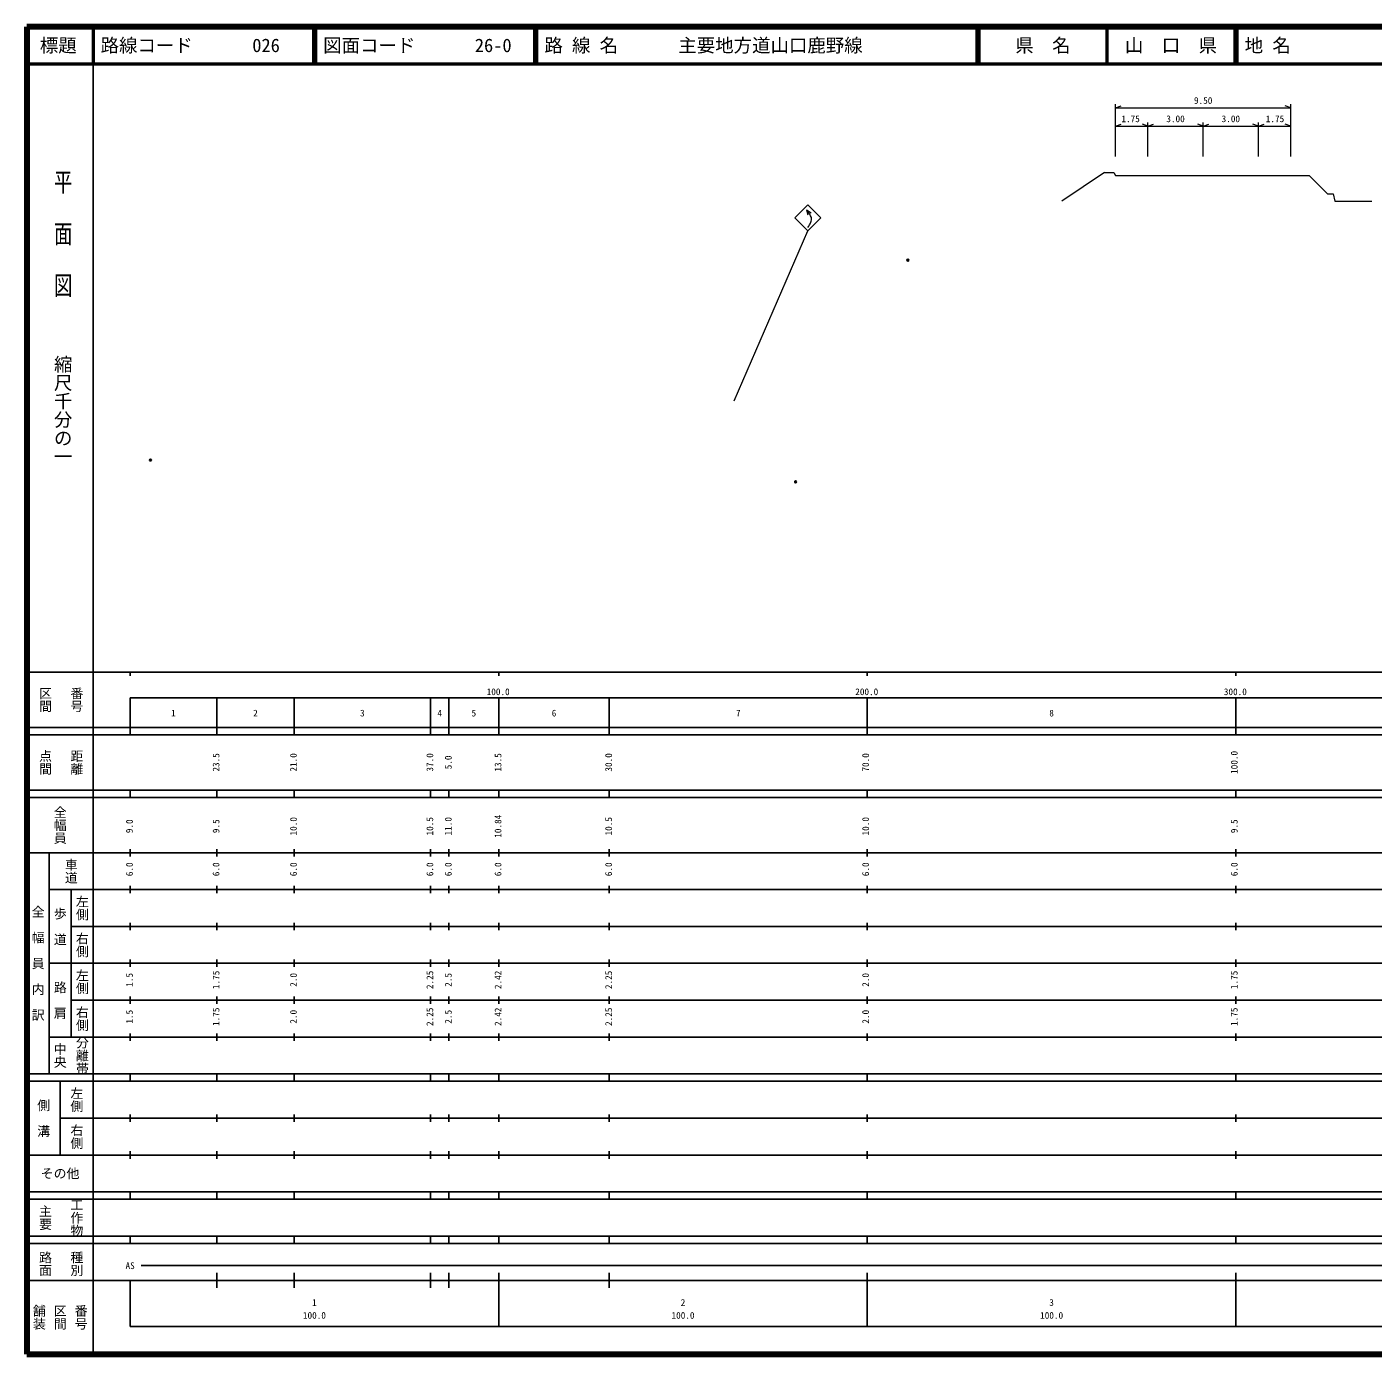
# Model space of a CAD drawing. Units: millimetres on the paper, with parts at other scales. Extents: x 40 to 680, y 20 to 380.
# Drawn here: x 40 to 405.2, y 20 to 380 of the extents above; entities that cross this region are included whole.
import ezdxf
from ezdxf.enums import TextEntityAlignment as Align

# ---------------------------------------------------------------- set-up
doc = ezdxf.new("R2010")
doc.units = ezdxf.units.MM
doc.header["$PDMODE"] = 32
doc.header["$PDSIZE"] = 0.5
for name, color, linetype, lineweight in [('M-BGD', 7, 'Continuous', 13), ('M-STR-STRC', 7, 'Continuous', 13), ('M-TTL', 2, 'Continuous', 140), ('M-TTL-BAND', 7, 'Continuous', 25), ('M-TTL-LINE', 7, 'Continuous', 50)]:
    doc.layers.add(name, color=color, linetype=linetype, lineweight=lineweight)
doc.layers.add('M-OTRS', color=6, linetype='Continuous')
doc.layers.add('M-TTL-TXT', color=7, linetype='Continuous')
doc.styles.add('@ＭＳ ゴシック', font='')
doc.styles.add('ＭＳ ゴシック', font='')
doc.styles.get('@ＭＳ ゴシック').set_extended_font_data('@MS Gothic')
doc.styles.get('ＭＳ ゴシック').set_extended_font_data('MS Gothic')

msp = doc.modelspace()

# ---------------------------------------------------------------- linework, layer by layer
at = {"layer": 'M-BGD'}
for p, q in [((335.372, 344.848), (335.372, 359.067)), ((335.372, 358.067), (336.872, 358.567)), ((335.372, 358.067), (382.872, 358.067)), ((382.872, 358.067), (381.372, 358.567)), ((382.872, 344.848), (382.872, 359.067)), ((335.372, 344.848), (335.372, 354.115)), ((335.372, 353.115), (336.872, 353.615)), ((335.372, 353.115), (344.122, 353.115)), ((344.122, 353.115), (342.622, 353.615)), ((344.122, 344.848), (344.122, 354.115)), ((344.122, 353.115), (345.622, 353.615)), ((344.122, 353.115), (359.122, 353.115)), ((359.122, 353.115), (357.622, 353.615)), ((359.122, 344.848), (359.122, 354.115)), ((359.122, 353.115), (360.622, 353.615)), ((359.122, 353.115), (374.122, 353.115)), ((374.122, 353.115), (372.622, 353.615)), ((374.122, 344.848), (374.122, 354.115)), ((374.122, 353.115), (375.622, 353.615)), ((374.122, 353.115), (382.872, 353.115)), ((382.872, 353.115), (381.372, 353.615)), ((382.872, 344.848), (382.872, 354.115)), ((332.372, 340.47), (320.747, 332.72)), ((332.372, 340.47), (334.872, 340.47)), ((334.872, 340.47), (335.372, 339.72)), ((335.372, 339.72), (344.122, 339.72)), ((344.122, 339.72), (359.122, 339.72)), ((359.122, 339.72), (374.122, 339.72)), ((374.122, 339.72), (382.872, 339.72)), ((382.872, 339.72), (387.872, 339.72)), ((387.872, 339.72), (392.872, 334.72)), ((392.872, 334.72), (394.372, 334.72)), ((394.372, 334.72), (394.872, 332.72)), ((394.872, 332.72), (404.872, 332.72))]:
    msp.add_line(p, q, dxfattribs=at)
at = {"layer": 'M-OTRS'}
for p in [(279.014, 316.75), (73.505, 262.521), (248.551, 256.585)]:
    msp.add_point(p, dxfattribs=at)
at = {"layer": 'M-STR-STRC'}
for p, q in [((248.359, 328.181), (251.895, 331.717)), ((251.542, 330.419), (251.897, 329.035)), ((251.542, 330.419), (252.749, 329.567)), ((251.895, 331.717), (255.43, 328.181)), ((251.895, 324.646), (248.359, 328.181)), ((255.43, 328.181), (251.895, 324.646)), ((231.883, 278.537), (251.895, 324.646))]:
    msp.add_line(p, q, dxfattribs=at)
msp.add_open_spline([(251.826, 325.628), (252.27, 326.167), (252.496, 326.404), (252.678, 327.012), (252.821, 327.493), (252.981, 327.814), (252.82, 328.29), (252.57, 329.026), (252.184, 329.323), (251.791, 329.993), (251.693, 330.159), (251.662, 330.212), (251.542, 330.419)], degree=3, knots=[0, 0, 0, 0, 1, 1, 1, 2, 2, 2, 3, 3, 3, 4, 4, 4, 4], dxfattribs=at)
at = {"layer": 'M-TTL'}
for p, q in [((40, 380), (40, 20)), ((680, 380), (40, 380)), ((40, 20), (680, 20))]:
    msp.add_line(p, q, dxfattribs=at)
at = {"layer": 'M-TTL-BAND'}
for p, q in [((58, 370), (58, 20)), ((40, 205), (579, 205)), ((68, 205), (68, 204)), ((168, 205), (168, 204)), ((268, 205), (268, 204)), ((368, 205), (368, 204)), ((68, 198), (579, 198)), ((68, 198), (68, 188)), ((91.5, 188), (91.5, 198)), ((112.5, 188), (112.5, 198)), ((149.5, 188), (149.5, 198)), ((154.5, 188), (154.5, 198)), ((168, 188), (168, 198)), ((198, 188), (198, 198)), ((268, 188), (268, 198)), ((368, 188), (368, 198)), ((40, 190), (579, 190)), ((40, 188), (579, 188)), ((40, 173), (579, 173)), ((68, 171), (68, 173)), ((91.5, 171), (91.5, 173)), ((112.5, 171), (112.5, 173)), ((149.5, 171), (149.5, 173)), ((154.5, 171), (154.5, 173)), ((168, 171), (168, 173)), ((198, 171), (198, 173)), ((268, 171), (268, 173)), ((368, 171), (368, 173)), ((40, 171), (579, 171)), ((40, 156), (579, 156)), ((46, 96), (46, 156)), ((68, 155), (68, 157)), ((91.5, 155), (91.5, 157)), ((112.5, 155), (112.5, 157)), ((149.5, 155), (149.5, 157)), ((154.5, 155), (154.5, 157)), ((168, 155), (168, 157)), ((198, 155), (198, 157)), ((268, 155), (268, 157)), ((368, 155), (368, 157)), ((68, 145), (68, 147)), ((91.5, 145), (91.5, 147)), ((112.5, 145), (112.5, 147)), ((149.5, 145), (149.5, 147)), ((154.5, 145), (154.5, 147)), ((168, 145), (168, 147)), ((198, 145), (198, 147)), ((268, 145), (268, 147)), ((368, 145), (368, 147)), ((46, 146), (579, 146)), ((52, 146), (52, 106)), ((52, 136), (579, 136)), ((68, 135), (68, 137)), ((91.5, 135), (91.5, 137)), ((112.5, 135), (112.5, 137)), ((149.5, 135), (149.5, 137)), ((154.5, 135), (154.5, 137)), ((168, 135), (168, 137)), ((198, 135), (198, 137)), ((268, 135), (268, 137)), ((368, 135), (368, 137)), ((46, 126), (579, 126)), ((68, 125), (68, 127)), ((91.5, 125), (91.5, 127)), ((112.5, 125), (112.5, 127)), ((149.5, 125), (149.5, 127)), ((154.5, 125), (154.5, 127)), ((168, 125), (168, 127)), ((198, 125), (198, 127)), ((268, 125), (268, 127)), ((368, 125), (368, 127)), ((68, 115), (68, 117)), ((91.5, 115), (91.5, 117)), ((112.5, 115), (112.5, 117)), ((149.5, 115), (149.5, 117)), ((154.5, 115), (154.5, 117)), ((168, 115), (168, 117)), ((198, 115), (198, 117)), ((268, 115), (268, 117)), ((368, 115), (368, 117)), ((52, 116), (579, 116)), ((46, 106), (579, 106)), ((68, 105), (68, 107)), ((91.5, 105), (91.5, 107)), ((112.5, 105), (112.5, 107)), ((149.5, 105), (149.5, 107)), ((154.5, 105), (154.5, 107)), ((168, 105), (168, 107)), ((198, 105), (198, 107)), ((268, 105), (268, 107)), ((368, 105), (368, 107)), ((40, 96), (579, 96)), ((68, 94), (68, 96)), ((91.5, 94), (91.5, 96)), ((112.5, 94), (112.5, 96)), ((149.5, 94), (149.5, 96)), ((154.5, 94), (154.5, 96)), ((168, 94), (168, 96)), ((198, 94), (198, 96)), ((268, 94), (268, 96)), ((368, 94), (368, 96)), ((40, 94), (579, 94)), ((49, 94), (49, 74)), ((49, 84), (579, 84)), ((68, 83), (68, 85)), ((91.5, 83), (91.5, 85)), ((112.5, 83), (112.5, 85)), ((149.5, 83), (149.5, 85)), ((154.5, 83), (154.5, 85)), ((168, 83), (168, 85)), ((198, 83), (198, 85)), ((268, 83), (268, 85)), ((368, 83), (368, 85)), ((40, 74), (579, 74)), ((68, 73), (68, 75)), ((91.5, 73), (91.5, 75)), ((112.5, 73), (112.5, 75)), ((149.5, 73), (149.5, 75)), ((154.5, 73), (154.5, 75)), ((168, 73), (168, 75)), ((198, 73), (198, 75)), ((268, 73), (268, 75)), ((368, 73), (368, 75)), ((40, 64), (579, 64)), ((68, 62), (68, 64)), ((91.5, 62), (91.5, 64)), ((112.5, 62), (112.5, 64)), ((149.5, 62), (149.5, 64)), ((154.5, 62), (154.5, 64)), ((168, 62), (168, 64)), ((198, 62), (198, 64)), ((268, 62), (268, 64)), ((368, 62), (368, 64)), ((40, 62), (579, 62)), ((40, 52), (579, 52)), ((68, 50), (68, 52)), ((91.5, 50), (91.5, 52)), ((112.5, 50), (112.5, 52)), ((149.5, 50), (149.5, 52)), ((154.5, 50), (154.5, 52)), ((168, 50), (168, 52)), ((198, 50), (198, 52)), ((268, 50), (268, 52)), ((368, 50), (368, 52)), ((40, 50), (579, 50)), ((71, 44), (565, 44)), ((91.5, 38), (91.5, 42)), ((112.5, 38), (112.5, 42)), ((149.5, 38), (149.5, 42)), ((154.5, 38), (154.5, 42)), ((168, 27.5), (168, 42)), ((198, 38), (198, 42)), ((268, 27.5), (268, 42)), ((368, 27.5), (368, 42)), ((40, 40), (579, 40)), ((68, 40), (68, 27.5)), ((68, 27.5), (579, 27.5))]:
    msp.add_line(p, q, dxfattribs=at)
at = {"layer": 'M-TTL-LINE'}
for p, q in [((58, 380), (58, 370)), ((117.75, 380), (117.75, 370)), ((118.25, 380), (118.25, 370)), ((177.75, 380), (177.75, 370)), ((178.25, 380), (178.25, 370)), ((297.75, 380), (297.75, 370)), ((298.25, 380), (298.25, 370)), ((333, 380), (333, 370)), ((367.75, 380), (367.75, 370)), ((368.25, 380), (368.25, 370)), ((40, 370), (680, 370))]:
    msp.add_line(p, q, dxfattribs=at)

# ---------------------------------------------------------------- texts
at = {"layer": 'M-BGD', "style": 'ＭＳ ゴシック'}
for s, p in [('9.50', (359.122, 358.567)), ('1.75', (339.428, 353.615)), ('3.00', (351.622, 353.615)), ('3.00', (366.622, 353.615)), ('1.75', (378.603, 353.615))]:
    msp.add_text(s, height=1.833, dxfattribs=at).set_placement(p, align=Align.BOTTOM_CENTER)
at = {"layer": 'M-TTL-BAND', "style": '@ＭＳ ゴシック', "width": 1.4}
msp.add_text('平  面  図', height=3.666, rotation=270, dxfattribs=at).set_placement((49.777, 306.475), align=Align.MIDDLE_RIGHT)
at = {"layer": 'M-TTL-BAND', "style": '@ＭＳ ゴシック'}
msp.add_text('縮尺千分の一', height=3.666, rotation=270, dxfattribs=at).set_placement((49.777, 261.03), align=Align.MIDDLE_RIGHT)
for s, p in [('区間', (45, 197.5)), ('番号', (53.5, 197.5)), ('点間', (45, 180.5)), ('距離', (53.5, 180.5)), ('全幅員', (49, 163.5)), ('車道', (52, 151)), ('左側', (55, 141)), ('全\u3000幅\u3000員\u3000内\u3000訳', (43, 126)), ('歩\u3000道', (49, 136)), ('右側', (55, 131)), ('左側', (55, 121)), ('路\u3000肩', (49, 116)), ('右側', (55, 111)), ('分離帯', (55, 101)), ('中央', (49, 101)), ('左側', (53.5, 89)), ('側\u3000溝', (44.5, 84)), ('右側', (53.5, 79)), ('主要', (45, 57)), ('工作物', (53.5, 57)), ('路面', (45, 44.5)), ('種別', (53.5, 44.5)), ('舗装', (43.333, 30)), ('区間', (49, 30)), ('番号', (54.667, 30))]:
    msp.add_text(s, height=2.566, rotation=270, dxfattribs=at).set_placement(p, align=Align.MIDDLE_CENTER)
at = {"layer": 'M-TTL-BAND', "style": 'ＭＳ ゴシック'}
for s, p in [('100.0', (167.844, 198.195)), ('200.0', (267.844, 198.195)), ('300.0', (367.844, 198.195)), ('1', (79.75, 192.405)), ('2', (102, 192.405)), ('3', (131, 192.405)), ('4', (152, 192.405)), ('5', (161.25, 192.405)), ('6', (183, 192.405)), ('7', (233, 192.405)), ('8', (318, 192.405)), ('AS', (68, 42.5)), ('1', (118, 32.523)), ('2', (218, 32.523)), ('3', (318, 32.523)), ('100.0', (118, 29.033)), ('100.0', (218, 29.033)), ('100.0', (318, 29.033))]:
    msp.add_text(s, height=1.833, dxfattribs=at).set_placement(p, align=Align.BOTTOM_CENTER)
for s, p in [('23.5', (92.771, 180.5)), ('21.0', (113.771, 180.5)), ('37.0', (150.771, 180.5)), ('13.5', (169.271, 180.5)), ('30.0', (199.271, 180.5)), ('70.0', (269, 180.5)), ('100.0', (369, 180.5)), ('5.0', (155.771, 180.5)), ('9.0', (69.271, 163.174)), ('9.5', (92.771, 163.174)), ('10.0', (113.771, 163.174)), ('10.5', (150.771, 163.174)), ('11.0', (155.771, 163.174)), ('10.84', (169.271, 163.174)), ('10.5', (199.271, 163.174)), ('10.0', (269, 163.174)), ('9.5', (369, 163.174)), ('6.0', (69.271, 151.5)), ('6.0', (92.771, 151.5)), ('6.0', (113.771, 151.5)), ('6.0', (150.771, 151.5)), ('6.0', (155.771, 151.5)), ('6.0', (169.271, 151.5)), ('6.0', (199.271, 151.5)), ('6.0', (269, 151.5)), ('6.0', (369, 151.5)), ('1.5', (69.271, 121.5)), ('1.75', (92.771, 121.5)), ('2.0', (113.771, 121.5)), ('2.25', (150.771, 121.5)), ('2.5', (155.771, 121.5)), ('2.42', (169.271, 121.5)), ('2.25', (199.271, 121.5)), ('2.0', (269, 121.5)), ('1.75', (369, 121.5)), ('1.5', (69.271, 111.5)), ('1.75', (92.771, 111.5)), ('2.0', (113.771, 111.5)), ('2.25', (150.771, 111.5)), ('2.5', (155.771, 111.5)), ('2.42', (169.271, 111.5)), ('2.25', (199.271, 111.5)), ('2.0', (269, 111.5)), ('1.75', (369, 111.5))]:
    msp.add_text(s, height=1.833, rotation=90, dxfattribs=at).set_placement(p, align=Align.BOTTOM_CENTER)
msp.add_text('その他', height=2.566, dxfattribs=at).set_placement((49, 69), align=Align.MIDDLE_CENTER)
at = {"layer": 'M-TTL-TXT', "style": 'ＭＳ ゴシック'}
for s, p in [('標題', (48.5, 375)), ('県\u3000名', (315.625, 375)), ('山\u3000口\u3000県', (350.375, 375))]:
    msp.add_text(s, height=3.666, dxfattribs=at).set_placement(p, align=Align.MIDDLE_CENTER)
for s, p in [('路線コード', (60, 375)), ('026', (101.142, 375)), ('図面コード', (120.38, 375)), ('26-0', (161.521, 375)), ('路 線 名', (180.38, 375)), ('主要地方道山口鹿野線', (216.734, 375)), ('地 名', (370.38, 375))]:
    msp.add_text(s, height=3.666, dxfattribs=at).set_placement(p, align=Align.MIDDLE_LEFT)

doc.saveas('drawing.dxf')
